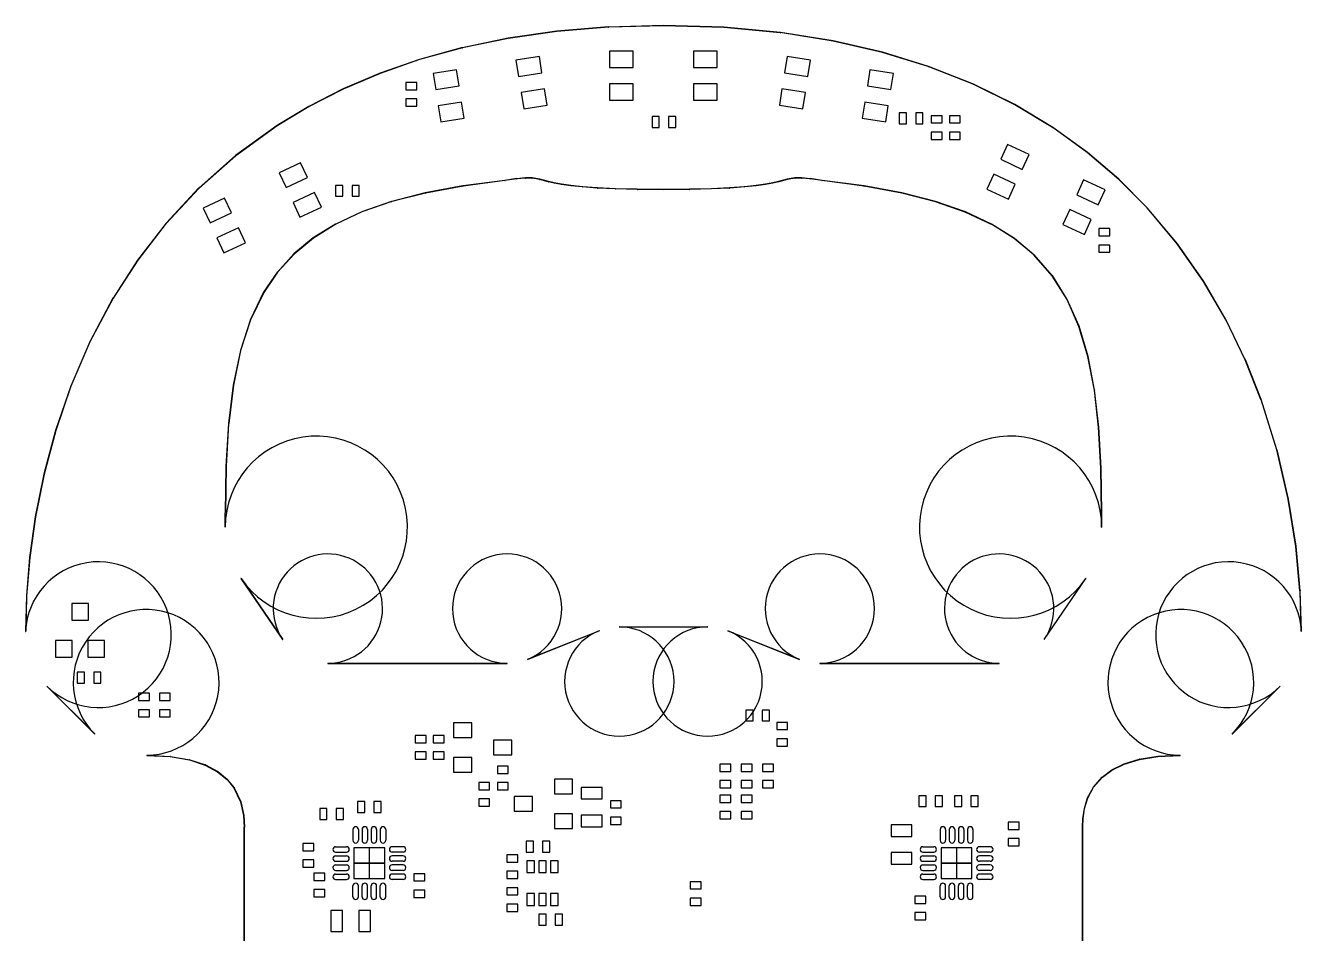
# Model space of a CAD drawing. Extents: x 69.6 to 139.6, y -158 to -61.
# Drawn here: x 69.6 to 139.6, y -110.9 to -61 of the extents above; entities that cross this region are included whole.
import ezdxf

# ---------------------------------------------------------------- set-up
doc = ezdxf.new("R2010")
doc.units = 0
doc.header["$MEASUREMENT"] = 0
doc.layers.add('BLACK', color=250, linetype='CONTINUOUS')

msp = doc.modelspace()

# ---------------------------------------------------------------- linework, layer by layer
at = {"layer": 'BLACK'}
for p, q in [((98.737, -61.3398), (96.065, -61.7249)), ((98.7384, -61.3497), (96.0664, -61.7348)), ((101.577, -61.1054), (98.7378, -61.3438)), ((101.578, -61.1153), (98.7386, -61.3537)), ((104.588, -61.0251), (101.577, -61.1091)), ((104.588, -61.035), (101.578, -61.1191)), ((107.898, -61.1247), (104.588, -61.0265)), ((107.898, -61.1347), (104.588, -61.0365)), ((110.999, -61.4201), (107.897, -61.1324)), ((111, -61.4101), (107.898, -61.1224)), ((113.898, -61.8801), (110.999, -61.4157)), ((113.9, -61.8703), (111, -61.4059)), ((93.5533, -62.2407), (91.2002, -62.8889)), ((93.5559, -62.2504), (91.2028, -62.8985)), ((96.0642, -61.722), (93.5539, -62.2419)), ((96.0662, -61.7318), (93.5559, -62.2517)), ((116.603, -62.5014), (113.898, -61.877)), ((116.605, -62.4917), (113.901, -61.8673)), ((91.1997, -62.8884), (89.0369, -63.6415)), ((91.203, -62.8978), (89.0402, -63.651)), ((97.7792, -62.7312), (96.4947, -62.9346)), ((96.4947, -62.9346), (96.6353, -63.8227)), ((97.9198, -63.6192), (97.7792, -62.7312)), ((102.924, -62.4263), (101.624, -62.4263)), ((101.624, -62.4263), (101.624, -63.3254)), ((102.924, -63.3254), (102.924, -62.4263)), ((107.526, -62.4263), (106.226, -62.4263)), ((106.226, -62.4263), (106.226, -63.3254)), ((107.526, -63.3254), (107.526, -62.4263)), ((111.371, -62.7312), (111.23, -63.6192)), ((112.655, -62.9346), (111.371, -62.7312)), ((112.515, -63.8227), (112.655, -62.9346)), ((119.119, -63.278), (116.603, -62.4993)), ((119.122, -63.2684), (116.606, -62.4898)), ((89.0364, -63.6413), (87.0165, -64.5028)), ((89.0404, -63.6505), (87.0204, -64.512)), ((93.2333, -63.4511), (91.9489, -63.6546)), ((91.9489, -63.6546), (92.0895, -64.5427)), ((93.374, -64.3392), (93.2333, -63.4511)), ((96.6353, -63.8227), (97.9198, -63.6192)), ((101.624, -63.3254), (102.924, -63.3254)), ((106.226, -63.3254), (107.526, -63.3254)), ((111.23, -63.6192), (112.515, -63.8227)), ((115.917, -63.4511), (115.776, -64.3392)), ((117.201, -63.6546), (115.917, -63.4511)), ((117.06, -64.5427), (117.201, -63.6546)), ((121.588, -64.2535), (119.119, -63.2759)), ((121.592, -64.2442), (119.123, -63.2666)), ((91.0497, -64.151), (90.4503, -64.151)), ((90.4503, -64.151), (90.4503, -64.5498)), ((91.0497, -64.5498), (91.0497, -64.151)), ((92.0895, -64.5427), (93.374, -64.3392)), ((102.924, -64.2246), (101.624, -64.2246)), ((101.624, -64.2246), (101.624, -65.1237)), ((102.924, -65.1237), (102.924, -64.2246)), ((107.526, -64.2246), (106.226, -64.2246)), ((106.226, -64.2246), (106.226, -65.1237)), ((107.526, -65.1237), (107.526, -64.2246)), ((115.776, -64.3392), (117.06, -64.5427)), ((123.86, -65.375), (121.588, -64.2524)), ((123.864, -65.366), (121.593, -64.2434)), ((87.0156, -64.5018), (85.1345, -65.4644)), ((87.0202, -64.5107), (85.1391, -65.4733)), ((90.4503, -64.5498), (91.0497, -64.5498)), ((91.0497, -65.0502), (90.4503, -65.0502)), ((90.4503, -65.0502), (90.4503, -65.449)), ((91.0497, -65.449), (91.0497, -65.0502)), ((98.0605, -64.5073), (96.776, -64.7108)), ((96.776, -64.7108), (96.9167, -65.5989)), ((98.2011, -65.3954), (98.0605, -64.5073)), ((111.09, -64.5073), (110.949, -65.3954)), ((112.374, -64.7108), (111.09, -64.5073)), ((112.233, -65.5989), (112.374, -64.7108)), ((85.1333, -65.4631), (83.3858, -66.5172)), ((85.1385, -65.4716), (83.391, -66.5258)), ((90.4503, -65.449), (91.0497, -65.449)), ((93.5147, -65.2273), (92.2302, -65.4308)), ((92.2302, -65.4308), (92.3708, -66.3188)), ((93.6553, -66.1154), (93.5147, -65.2273)), ((96.9167, -65.5989), (98.2011, -65.3954)), ((101.624, -65.1237), (102.924, -65.1237)), ((106.226, -65.1237), (107.526, -65.1237)), ((110.949, -65.3954), (112.233, -65.5989)), ((115.635, -65.2273), (115.495, -66.1154)), ((116.92, -65.4308), (115.635, -65.2273)), ((116.779, -66.3188), (116.92, -65.4308)), ((125.941, -66.6282), (123.86, -65.3732)), ((125.946, -66.6196), (123.865, -65.3646)), ((92.3708, -66.3188), (93.6553, -66.1154)), ((104.36, -66.0203), (103.961, -66.0203)), ((103.961, -66.0203), (103.961, -66.6197)), ((104.36, -66.6197), (104.36, -66.0203)), ((105.259, -66.0203), (104.86, -66.0203)), ((104.86, -66.0203), (104.86, -66.6197)), ((105.259, -66.6197), (105.259, -66.0203)), ((115.495, -66.1154), (116.779, -66.3188)), ((117.526, -65.8253), (117.526, -66.4247)), ((117.925, -65.8253), (117.526, -65.8253)), ((117.526, -66.4247), (117.925, -66.4247)), ((117.925, -66.4247), (117.925, -65.8253)), ((118.425, -65.8253), (118.425, -66.4247)), ((118.824, -65.8253), (118.425, -65.8253)), ((118.425, -66.4247), (118.824, -66.4247)), ((118.824, -66.4247), (118.824, -65.8253)), ((119.875, -65.976), (119.275, -65.976)), ((119.275, -65.976), (119.275, -66.3748)), ((119.275, -66.3748), (119.875, -66.3748)), ((119.875, -66.3748), (119.875, -65.976)), ((120.875, -65.976), (120.275, -65.976)), ((120.275, -65.976), (120.275, -66.3748)), ((120.275, -66.3748), (120.875, -66.3748)), ((120.875, -66.3748), (120.875, -65.976)), ((83.3838, -66.515), (81.1117, -68.1657)), ((83.3897, -66.5231), (81.1176, -68.1738)), ((103.961, -66.6197), (104.36, -66.6197)), ((104.86, -66.6197), (105.259, -66.6197)), ((119.875, -66.8752), (119.275, -66.8752)), ((119.275, -66.8752), (119.275, -67.274)), ((119.875, -67.274), (119.875, -66.8752)), ((120.875, -66.8752), (120.275, -66.8752)), ((120.275, -66.8752), (120.275, -67.274)), ((120.875, -67.274), (120.875, -66.8752)), ((127.839, -67.9988), (125.942, -66.6254)), ((127.845, -67.9907), (125.948, -66.6173)), ((119.275, -67.274), (119.875, -67.274)), ((120.275, -67.274), (120.875, -67.274)), ((123.47, -67.5553), (123.09, -68.3702)), ((124.649, -68.1049), (123.47, -67.5553)), ((81.1095, -68.1636), (79.0867, -69.9595)), ((81.1161, -68.1711), (79.0933, -69.967)), ((84.6799, -68.5553), (83.5013, -69.1049)), ((85.0599, -69.3702), (84.6799, -68.5553)), ((123.09, -68.3702), (124.269, -68.9198)), ((124.269, -68.9198), (124.649, -68.1049)), ((129.564, -69.4726), (127.841, -67.9961)), ((129.57, -69.465), (127.848, -67.9885)), ((83.5013, -69.1049), (83.8813, -69.9198)), ((122.71, -69.1851), (122.33, -70)), ((123.889, -69.7347), (122.71, -69.1851)), ((79.0846, -69.9581), (77.3003, -71.8783)), ((79.092, -69.965), (77.3076, -71.8852)), ((83.8813, -69.9198), (85.0599, -69.3702)), ((86.601, -69.8003), (86.601, -70.3997)), ((86.9998, -69.8003), (86.601, -69.8003)), ((86.9998, -70.3997), (86.9998, -69.8003)), ((87.5002, -69.8003), (87.5002, -70.3997)), ((87.899, -69.8003), (87.5002, -69.8003)), ((87.899, -70.3997), (87.899, -69.8003)), ((93.5876, -69.8281), (91.5204, -70.2112)), ((93.5894, -69.8379), (91.5222, -70.221)), ((95.8886, -69.527), (93.5881, -69.8299)), ((95.8899, -69.5369), (93.5894, -69.8398)), ((96.5471, -69.4315), (95.8888, -69.5287)), ((96.5486, -69.4414), (95.8902, -69.5386)), ((97.0233, -69.3885), (96.5475, -69.4318)), ((97.0242, -69.3985), (96.5484, -69.4418)), ((97.3756, -69.4018), (97.0238, -69.3988)), ((97.3757, -69.3918), (97.0239, -69.3888)), ((97.7975, -69.4729), (97.3749, -69.4014)), ((97.7992, -69.4631), (97.3765, -69.3916)), ((98.2689, -69.597), (97.7972, -69.4724)), ((98.2715, -69.5873), (97.7997, -69.4627)), ((98.5849, -69.6701), (98.2692, -69.5966)), ((98.5872, -69.6603), (98.2714, -69.5869)), ((98.9872, -69.7451), (98.5852, -69.6698)), ((98.9891, -69.7353), (98.587, -69.66)), ((99.5002, -69.8189), (98.9874, -69.745)), ((99.5016, -69.809), (98.9889, -69.7351)), ((100.149, -69.8879), (99.5004, -69.8186)), ((100.15, -69.8779), (99.5015, -69.8087)), ((100.957, -69.9479), (100.149, -69.8871)), ((100.958, -69.9379), (100.15, -69.8771)), ((101.95, -69.9954), (100.957, -69.9468)), ((101.95, -69.9854), (100.958, -69.9368)), ((103.152, -70.016), (101.95, -69.9846)), ((103.152, -70.026), (101.95, -69.9945)), ((107.226, -69.9846), (106.024, -70.016)), ((107.226, -69.9945), (106.024, -70.026)), ((108.219, -69.9368), (107.226, -69.9854)), ((108.219, -69.9468), (107.227, -69.9954)), ((109.027, -69.8771), (108.219, -69.9379)), ((109.028, -69.8871), (108.22, -69.9479)), ((109.675, -69.8087), (109.027, -69.8779)), ((109.676, -69.8186), (109.028, -69.8879)), ((110.188, -69.7351), (109.675, -69.809)), ((110.189, -69.745), (109.676, -69.8189)), ((110.589, -69.66), (110.187, -69.7353)), ((110.591, -69.6698), (110.189, -69.7451)), ((110.905, -69.5869), (110.589, -69.6603)), ((110.907, -69.5966), (110.592, -69.6701)), ((111.377, -69.4627), (110.905, -69.5873)), ((111.379, -69.4724), (110.908, -69.597)), ((111.8, -69.3916), (111.377, -69.4631)), ((111.802, -69.4014), (111.379, -69.4729)), ((112.153, -69.3888), (111.801, -69.3918)), ((112.153, -69.3988), (111.801, -69.4018)), ((112.628, -69.4418), (112.152, -69.3985)), ((112.629, -69.4318), (112.153, -69.3885)), ((113.286, -69.5386), (112.628, -69.4414)), ((113.288, -69.5287), (112.629, -69.4315)), ((115.592, -69.8405), (113.287, -69.537)), ((115.593, -69.8306), (113.288, -69.5271)), ((117.663, -70.2227), (115.592, -69.8388)), ((117.665, -70.2129), (115.594, -69.829)), ((122.33, -70), (123.509, -70.5496)), ((123.509, -70.5496), (123.889, -69.7347)), ((127.641, -69.5004), (127.261, -70.3153)), ((128.82, -70.05), (127.641, -69.5004)), ((131.12, -71.0368), (129.565, -69.4705)), ((131.127, -71.0298), (129.572, -69.4635)), ((80.5087, -70.5004), (79.33, -71.05)), ((80.8887, -71.3153), (80.5087, -70.5004)), ((85.44, -70.1851), (84.2613, -70.7347)), ((85.82, -71), (85.44, -70.1851)), ((86.601, -70.3997), (86.9998, -70.3997)), ((87.5002, -70.3997), (87.899, -70.3997)), ((89.6738, -70.6824), (88.039, -71.2517)), ((89.6771, -70.6918), (88.0423, -71.2611)), ((91.5197, -70.2101), (89.6747, -70.6839)), ((91.5222, -70.2198), (89.6772, -70.6935)), ((104.588, -70.0277), (103.152, -70.0152)), ((104.588, -70.0377), (103.152, -70.0252)), ((106.024, -70.0152), (104.588, -70.0277)), ((106.024, -70.0252), (104.588, -70.0377)), ((119.511, -70.6966), (117.663, -70.2221)), ((119.513, -70.6869), (117.665, -70.2124)), ((121.148, -71.2659), (119.511, -70.6958)), ((121.151, -71.2565), (119.514, -70.6863)), ((127.261, -70.3153), (128.44, -70.8649)), ((128.44, -70.8649), (128.82, -70.05)), ((79.33, -71.05), (79.7101, -71.8649)), ((79.7101, -71.8649), (80.8887, -71.3153)), ((84.2613, -70.7347), (84.6413, -71.5496)), ((84.6413, -71.5496), (85.82, -71)), ((88.0377, -71.2499), (86.6019, -71.9225)), ((88.0419, -71.259), (86.6061, -71.9316)), ((122.585, -71.9387), (121.148, -71.2652)), ((122.59, -71.9296), (121.152, -71.2561)), ((126.881, -71.1302), (126.501, -71.9451)), ((128.06, -71.6798), (126.881, -71.1302)), ((132.778, -73.0145), (131.122, -71.0346)), ((132.785, -73.0081), (131.13, -71.0282)), ((77.2983, -71.8772), (75.7375, -73.8965)), ((77.3062, -71.8833), (75.7455, -73.9026)), ((86.6006, -71.9212), (85.3716, -72.6861)), ((86.6058, -71.9296), (85.3769, -72.6946)), ((123.835, -72.7209), (122.586, -71.9371)), ((123.841, -72.7125), (122.591, -71.9286)), ((126.501, -71.9451), (127.68, -72.4947)), ((127.68, -72.4947), (128.06, -71.6798)), ((81.2687, -72.1302), (80.0901, -72.6798)), ((80.0901, -72.6798), (80.4701, -73.4947)), ((81.6487, -72.9451), (81.2687, -72.1302)), ((85.3703, -72.6854), (84.3109, -73.5619)), ((85.3767, -72.6931), (84.3172, -73.5696)), ((124.91, -73.6179), (123.836, -72.7193)), ((124.917, -73.6102), (123.842, -72.7116)), ((129.075, -72.176), (128.475, -72.176)), ((128.475, -72.176), (128.475, -72.5748)), ((128.475, -72.5748), (129.075, -72.5748)), ((129.075, -72.5748), (129.075, -72.176)), ((80.4701, -73.4947), (81.6487, -72.9451)), ((129.075, -73.0752), (128.475, -73.0752)), ((128.475, -73.0752), (128.475, -73.474)), ((128.475, -73.474), (129.075, -73.474)), ((129.075, -73.474), (129.075, -73.0752)), ((134.219, -75.0777), (132.779, -73.0128)), ((134.228, -75.0719), (132.787, -73.0071)), ((75.7364, -73.8962), (74.3862, -75.9913)), ((75.7448, -73.9016), (74.3946, -75.9967)), ((84.3091, -73.5611), (83.408, -74.5549)), ((84.3165, -73.5678), (83.4154, -74.5616)), ((125.914, -74.7622), (124.911, -73.6162)), ((125.922, -74.7556), (124.918, -73.6096)), ((83.4067, -74.5547), (82.6511, -75.6707)), ((83.415, -74.5603), (82.6594, -75.6763)), ((126.732, -76.0665), (125.915, -74.7601)), ((126.74, -76.0612), (125.924, -74.7548)), ((135.455, -77.2055), (134.221, -75.0763)), ((135.464, -77.2004), (134.23, -75.0713)), ((74.3844, -75.9908), (73.1132, -78.3915)), ((74.3932, -75.9954), (73.1221, -78.3962)), ((82.6495, -75.6707), (81.9281, -77.1695)), ((82.6585, -75.675), (81.9371, -77.1739)), ((127.38, -77.5403), (126.732, -76.0652)), ((127.389, -77.5362), (126.742, -76.0612)), ((81.9265, -77.1695), (81.3768, -78.8614)), ((81.936, -77.1726), (81.3863, -78.8645)), ((127.873, -79.1935), (127.38, -77.5396)), ((127.883, -79.1907), (127.39, -77.5367)), ((136.501, -79.372), (135.458, -77.2037)), ((136.51, -79.3677), (135.467, -77.1993)), ((73.1106, -78.3907), (72.0677, -80.8239)), ((73.1198, -78.3946), (72.0769, -80.8279)), ((81.3751, -78.8616), (80.9824, -80.7581)), ((81.3849, -78.8636), (80.9922, -80.7601)), ((128.228, -81.0348), (127.873, -79.1929)), ((128.238, -81.0329), (127.883, -79.1911)), ((137.369, -81.5547), (136.504, -79.3704)), ((137.378, -81.5511), (136.513, -79.3667)), ((72.0658, -80.8236), (71.2328, -83.2565)), ((72.0752, -80.8268), (71.2422, -83.2598)), ((80.9811, -80.7582), (80.7219, -82.8688)), ((80.991, -80.7594), (80.7318, -82.87)), ((128.461, -83.073), (128.229, -81.0342)), ((128.471, -83.0718), (128.239, -81.0331)), ((138.238, -84.3182), (137.372, -81.5534)), ((138.248, -84.3152), (137.381, -81.5504)), ((71.2304, -83.2562), (70.5916, -85.657)), ((71.24, -83.2588), (70.6013, -85.6595)), ((80.7204, -82.8691), (80.5816, -85.2049)), ((80.7304, -82.8696), (80.5916, -85.2055)), ((128.589, -85.3171), (128.463, -83.0725)), ((128.599, -85.3165), (128.473, -83.072)), ((138.865, -87.021), (138.241, -84.317)), ((138.875, -87.0187), (138.251, -84.3147)), ((80.5788, -85.205), (80.5384, -87.776)), ((80.5887, -85.2051), (80.5484, -87.7762)), ((128.629, -87.7761), (128.591, -85.3168)), ((128.639, -87.776), (128.601, -85.3167)), ((70.5894, -85.6567), (70.1229, -87.9914)), ((70.5992, -85.6587), (70.1327, -87.9934)), ((139.283, -89.6133), (138.868, -87.0201)), ((139.293, -89.6118), (138.878, -87.0185)), ((70.1216, -87.9915), (69.8113, -90.2279)), ((70.1315, -87.9929), (69.8212, -90.2292)), ((80.537, -88.5614), (80.537, -87.7761)), ((80.547, -88.5614), (80.547, -87.7761)), ((128.629, -88.5614), (128.629, -87.7761)), ((128.639, -88.5614), (128.639, -87.7761)), ((69.8104, -90.228), (69.6373, -92.3332)), ((69.8204, -90.2289), (69.6473, -92.334)), ((139.511, -92.0479), (139.285, -89.6128)), ((139.521, -92.047), (139.295, -89.6119)), ((81.4062, -91.385), (83.6931, -94.7248)), ((81.4145, -91.3794), (83.7013, -94.7192)), ((125.475, -94.7192), (127.762, -91.3794)), ((125.483, -94.7249), (127.77, -91.385)), ((69.6356, -92.3334), (69.5847, -94.2747)), ((69.6456, -92.3337), (69.5947, -94.275)), ((139.583, -94.275), (139.513, -92.0474)), ((139.593, -94.2747), (139.523, -92.0471)), ((72.1178, -92.7518), (72.1178, -93.6662)), ((73.0322, -92.7518), (72.1178, -92.7518)), ((73.0322, -93.6662), (73.0322, -92.7518)), ((72.1178, -93.6662), (73.0322, -93.6662)), ((97.1228, -95.8128), (101.05, -94.242)), ((97.1265, -95.822), (101.054, -94.2513)), ((102.166, -94.027), (107.011, -94.027)), ((102.166, -94.037), (107.011, -94.037)), ((108.123, -94.2513), (112.05, -95.822)), ((108.127, -94.242), (112.054, -95.8128)), ((71.2288, -94.7838), (71.2288, -95.6982)), ((72.1432, -94.7838), (71.2288, -94.7838)), ((72.1432, -95.6982), (72.1432, -94.7838)), ((73.0068, -94.7838), (73.0068, -95.6982)), ((73.9212, -94.7838), (73.0068, -94.7838)), ((73.9212, -95.6982), (73.9212, -94.7838)), ((71.2288, -95.6982), (72.1432, -95.6982)), ((73.0068, -95.6982), (73.9212, -95.6982)), ((72.8248, -96.5253), (72.426, -96.5253)), ((72.426, -96.5253), (72.426, -97.1247)), ((72.8248, -97.1247), (72.8248, -96.5253)), ((73.724, -96.5253), (73.3252, -96.5253)), ((73.3252, -96.5253), (73.3252, -97.1247)), ((73.724, -97.1247), (73.724, -96.5253)), ((86.1726, -96.027), (96.0105, -96.027)), ((86.1726, -96.037), (96.0105, -96.037)), ((113.166, -96.027), (123.004, -96.027)), ((113.166, -96.037), (123.004, -96.037)), ((70.752, -97.293), (73.3717, -99.9127)), ((70.759, -97.2859), (73.3788, -99.9057)), ((72.426, -97.1247), (72.8248, -97.1247)), ((73.3252, -97.1247), (73.724, -97.1247)), ((135.798, -99.9057), (138.417, -97.2859)), ((135.805, -99.9127), (138.425, -97.293)), ((76.3797, -97.681), (75.7803, -97.681)), ((75.7803, -97.681), (75.7803, -98.0798)), ((76.3797, -98.0798), (76.3797, -97.681)), ((77.5297, -97.681), (76.9303, -97.681)), ((76.9303, -97.681), (76.9303, -98.0798)), ((77.5297, -98.0798), (77.5297, -97.681)), ((75.7803, -98.0798), (76.3797, -98.0798)), ((76.3797, -98.5802), (75.7803, -98.5802)), ((75.7803, -98.5802), (75.7803, -98.979)), ((76.3797, -98.979), (76.3797, -98.5802)), ((76.9303, -98.0798), (77.5297, -98.0798)), ((77.5297, -98.5802), (76.9303, -98.5802)), ((76.9303, -98.5802), (76.9303, -98.979)), ((77.5297, -98.979), (77.5297, -98.5802)), ((109.101, -98.6003), (109.101, -99.1997)), ((109.5, -98.6003), (109.101, -98.6003)), ((109.5, -99.1997), (109.5, -98.6003)), ((110, -98.6003), (110, -99.1997)), ((110.399, -98.6003), (110, -98.6003)), ((110.399, -99.1997), (110.399, -98.6003)), ((75.7803, -98.979), (76.3797, -98.979)), ((76.9303, -98.979), (77.5297, -98.979)), ((94.0706, -99.3075), (93.0698, -99.3075)), ((93.0698, -99.3075), (93.0698, -100.108)), ((94.0706, -100.108), (94.0706, -99.3075)), ((109.101, -99.1997), (109.5, -99.1997)), ((110, -99.1997), (110.399, -99.1997)), ((111.4, -99.276), (110.8, -99.276)), ((110.8, -99.276), (110.8, -99.6748)), ((111.4, -99.6748), (111.4, -99.276)), ((91.5597, -100.001), (90.9603, -100.001)), ((90.9603, -100.001), (90.9603, -100.4)), ((91.5597, -100.4), (91.5597, -100.001)), ((92.5497, -100.001), (91.9503, -100.001)), ((91.9503, -100.001), (91.9503, -100.4)), ((92.5497, -100.4), (92.5497, -100.001)), ((93.0698, -100.108), (94.0706, -100.108)), ((110.8, -99.6748), (111.4, -99.6748)), ((90.9603, -100.4), (91.5597, -100.4)), ((91.9503, -100.4), (92.5497, -100.4)), ((96.2702, -100.26), (95.2694, -100.26)), ((95.2694, -100.26), (95.2694, -101.06)), ((96.2702, -101.06), (96.2702, -100.26)), ((111.4, -100.175), (110.8, -100.175)), ((110.8, -100.175), (110.8, -100.574)), ((110.8, -100.574), (111.4, -100.574)), ((111.4, -100.574), (111.4, -100.175)), ((76.2448, -101.086), (77.5294, -101.151)), ((76.2454, -101.076), (77.5299, -101.141)), ((77.5287, -101.152), (78.59, -101.336)), ((77.5304, -101.142), (78.5917, -101.326)), ((78.5891, -101.336), (79.4481, -101.62)), ((78.5923, -101.327), (79.4513, -101.611)), ((91.5597, -100.9), (90.9603, -100.9)), ((90.9603, -100.9), (90.9603, -101.299)), ((90.9603, -101.299), (91.5597, -101.299)), ((91.5597, -101.299), (91.5597, -100.9)), ((92.5497, -100.9), (91.9503, -100.9)), ((91.9503, -100.9), (91.9503, -101.299)), ((91.9503, -101.299), (92.5497, -101.299)), ((92.5497, -101.299), (92.5497, -100.9)), ((94.0706, -101.212), (93.0698, -101.212)), ((93.0698, -101.212), (93.0698, -102.013)), ((94.0706, -102.013), (94.0706, -101.212)), ((95.2694, -101.06), (96.2702, -101.06)), ((129.859, -101.556), (130.695, -101.3)), ((129.862, -101.566), (130.698, -101.31)), ((130.696, -101.3), (131.713, -101.135)), ((130.697, -101.31), (131.715, -101.145)), ((131.714, -101.134), (132.931, -101.076)), ((131.714, -101.144), (132.932, -101.086)), ((79.4471, -101.621), (80.1254, -101.984)), ((79.4518, -101.612), (80.1301, -101.976)), ((80.1242, -101.984), (80.6428, -102.409)), ((80.1306, -101.977), (80.6491, -102.401)), ((93.0698, -102.013), (94.0706, -102.013)), ((96.0747, -101.676), (95.4753, -101.676)), ((95.4753, -101.676), (95.4753, -102.075)), ((95.4753, -102.075), (96.0747, -102.075)), ((96.0747, -102.075), (96.0747, -101.676)), ((108.275, -101.576), (107.675, -101.576)), ((107.675, -101.576), (107.675, -101.975)), ((107.675, -101.975), (108.275, -101.975)), ((108.275, -101.975), (108.275, -101.576)), ((109.45, -101.576), (108.85, -101.576)), ((108.85, -101.576), (108.85, -101.975)), ((108.85, -101.975), (109.45, -101.975)), ((109.45, -101.975), (109.45, -101.576)), ((110.625, -101.576), (110.025, -101.576)), ((110.025, -101.576), (110.025, -101.975)), ((110.025, -101.975), (110.625, -101.975)), ((110.625, -101.975), (110.625, -101.576)), ((128.661, -102.275), (129.186, -101.887)), ((128.667, -102.283), (129.192, -101.895)), ((129.187, -101.886), (129.859, -101.557)), ((129.191, -101.895), (129.863, -101.566)), ((80.6418, -102.408), (81.0216, -102.874)), ((80.6495, -102.402), (81.0293, -102.868)), ((81.0207, -102.873), (81.3886, -103.641)), ((81.0297, -102.869), (81.3976, -103.637)), ((95.0497, -102.576), (94.4503, -102.576)), ((94.4503, -102.576), (94.4503, -102.975)), ((95.0497, -102.975), (95.0497, -102.576)), ((96.0747, -102.575), (95.4753, -102.575)), ((95.4753, -102.575), (95.4753, -102.974)), ((96.0747, -102.974), (96.0747, -102.575)), ((99.6002, -102.397), (98.5994, -102.397)), ((98.5994, -102.397), (98.5994, -103.198)), ((99.6002, -103.198), (99.6002, -102.397)), ((101.222, -102.846), (100.079, -102.846)), ((100.079, -102.846), (100.079, -103.481)), ((101.222, -103.481), (101.222, -102.846)), ((108.275, -102.475), (107.675, -102.475)), ((107.675, -102.475), (107.675, -102.874)), ((107.675, -102.874), (108.275, -102.874)), ((108.275, -102.874), (108.275, -102.475)), ((109.45, -102.475), (108.85, -102.475)), ((108.85, -102.475), (108.85, -102.874)), ((108.85, -102.874), (109.45, -102.874)), ((109.45, -102.874), (109.45, -102.475)), ((110.625, -102.475), (110.025, -102.475)), ((110.025, -102.475), (110.025, -102.874)), ((110.025, -102.874), (110.625, -102.874)), ((110.625, -102.874), (110.625, -102.475)), ((127.861, -103.412), (128.174, -102.828)), ((127.87, -103.417), (128.183, -102.832)), ((128.175, -102.826), (128.66, -102.276)), ((128.182, -102.833), (128.668, -102.282)), ((94.4503, -102.975), (95.0497, -102.975)), ((95.0497, -103.475), (94.4503, -103.475)), ((94.4503, -103.475), (94.4503, -103.874)), ((95.0497, -103.874), (95.0497, -103.475)), ((95.4753, -102.974), (96.0747, -102.974)), ((97.4006, -103.35), (96.3998, -103.35)), ((96.3998, -103.35), (96.3998, -104.15)), ((97.4006, -104.15), (97.4006, -103.35)), ((98.5994, -103.198), (99.6002, -103.198)), ((100.079, -103.481), (101.222, -103.481)), ((102.275, -103.576), (101.675, -103.576)), ((101.675, -103.576), (101.675, -103.975)), ((102.275, -103.975), (102.275, -103.576)), ((108.275, -103.276), (107.675, -103.276)), ((107.675, -103.276), (107.675, -103.675)), ((108.275, -103.675), (108.275, -103.276)), ((109.45, -103.276), (108.85, -103.276)), ((108.85, -103.276), (108.85, -103.675)), ((109.45, -103.675), (109.45, -103.276)), ((118.601, -103.3), (118.601, -103.9)), ((119, -103.3), (118.601, -103.3)), ((119, -103.9), (119, -103.3)), ((119.5, -103.3), (119.5, -103.9)), ((119.899, -103.3), (119.5, -103.3)), ((119.899, -103.9), (119.899, -103.3)), ((120.95, -103.3), (120.551, -103.3)), ((120.551, -103.3), (120.551, -103.9)), ((120.95, -103.9), (120.95, -103.3)), ((121.849, -103.3), (121.45, -103.3)), ((121.45, -103.3), (121.45, -103.9)), ((121.849, -103.9), (121.849, -103.3)), ((127.682, -103.998), (127.861, -103.413)), ((127.692, -104), (127.87, -103.416)), ((81.3876, -103.64), (81.5487, -104.386)), ((81.3974, -103.638), (81.5585, -104.384)), ((85.726, -104), (85.726, -104.6)), ((86.1248, -104), (85.726, -104)), ((86.1248, -104.6), (86.1248, -104)), ((86.6252, -104), (86.6252, -104.6)), ((87.024, -104), (86.6252, -104)), ((87.024, -104.6), (87.024, -104)), ((87.801, -103.625), (87.801, -104.225)), ((88.1998, -103.625), (87.801, -103.625)), ((87.801, -104.225), (88.1998, -104.225)), ((88.1998, -104.225), (88.1998, -103.625)), ((88.7002, -103.625), (88.7002, -104.225)), ((89.099, -103.625), (88.7002, -103.625)), ((88.7002, -104.225), (89.099, -104.225)), ((89.099, -104.225), (89.099, -103.625)), ((94.4503, -103.874), (95.0497, -103.874)), ((96.3998, -104.15), (97.4006, -104.15)), ((99.6002, -104.302), (98.5994, -104.302)), ((98.5994, -104.302), (98.5994, -105.103)), ((99.6002, -105.103), (99.6002, -104.302)), ((101.675, -103.975), (102.275, -103.975)), ((107.675, -103.675), (108.275, -103.675)), ((108.275, -104.175), (107.675, -104.175)), ((107.675, -104.175), (107.675, -104.574)), ((108.275, -104.574), (108.275, -104.175)), ((108.85, -103.675), (109.45, -103.675)), ((109.45, -104.175), (108.85, -104.175)), ((108.85, -104.175), (108.85, -104.574)), ((109.45, -104.574), (109.45, -104.175)), ((118.601, -103.9), (119, -103.9)), ((119.5, -103.9), (119.899, -103.9)), ((120.551, -103.9), (120.95, -103.9)), ((121.45, -103.9), (121.849, -103.9)), ((127.602, -104.549), (127.682, -103.998)), ((127.612, -104.55), (127.692, -104)), ((81.5476, -104.385), (81.5838, -105.032)), ((81.5576, -104.384), (81.5938, -105.032)), ((85.726, -104.6), (86.1248, -104.6)), ((86.6252, -104.6), (87.024, -104.6)), ((101.222, -104.37), (100.079, -104.37)), ((100.079, -104.37), (100.079, -105.005)), ((100.079, -105.005), (101.222, -105.005)), ((101.222, -105.005), (101.222, -104.37)), ((102.275, -104.475), (101.675, -104.475)), ((101.675, -104.475), (101.675, -104.874)), ((101.675, -104.874), (102.275, -104.874)), ((102.275, -104.874), (102.275, -104.475)), ((107.675, -104.574), (108.275, -104.574)), ((108.85, -104.574), (109.45, -104.574)), ((118.222, -104.901), (117.079, -104.901)), ((117.079, -104.901), (117.079, -105.536)), ((118.222, -105.536), (118.222, -104.901)), ((124.1, -104.751), (123.5, -104.751)), ((123.5, -104.751), (123.5, -105.15)), ((124.1, -105.15), (124.1, -104.751)), ((127.583, -105.032), (127.602, -104.549)), ((127.593, -105.032), (127.612, -104.55)), ((81.5833, -145.032), (81.5833, -105.032)), ((81.5933, -145.032), (81.5933, -105.032)), ((87.55, -105.15), (87.55, -105.75)), ((87.85, -105.15), (87.85, -105.75)), ((88.05, -105.15), (88.05, -105.75)), ((88.35, -105.15), (88.35, -105.75)), ((88.55, -105.15), (88.55, -105.75)), ((88.85, -105.15), (88.85, -105.75)), ((89.05, -105.15), (89.05, -105.75)), ((89.35, -105.15), (89.35, -105.75)), ((98.5994, -105.103), (99.6002, -105.103)), ((117.079, -105.536), (118.222, -105.536)), ((119.77, -105.15), (119.77, -105.75)), ((120.07, -105.15), (120.07, -105.75)), ((120.27, -105.15), (120.27, -105.75)), ((120.57, -105.15), (120.57, -105.75)), ((120.77, -105.15), (120.77, -105.75)), ((121.07, -105.15), (121.07, -105.75)), ((121.27, -105.15), (121.27, -105.75)), ((121.57, -105.15), (121.57, -105.75)), ((123.5, -105.15), (124.1, -105.15)), ((124.1, -105.65), (123.5, -105.65)), ((123.5, -105.65), (123.5, -106.049)), ((124.1, -106.049), (124.1, -105.65)), ((127.583, -145.032), (127.583, -105.032)), ((127.593, -145.032), (127.593, -105.032)), ((85.3997, -105.921), (84.8003, -105.921)), ((84.8003, -105.921), (84.8003, -106.32)), ((84.8003, -106.32), (85.3997, -106.32)), ((85.3997, -106.32), (85.3997, -105.921)), ((86.6, -106.1), (87.2, -106.1)), ((86.6, -106.4), (87.2, -106.4)), ((87.605, -106.155), (87.605, -107.005)), ((88.455, -106.155), (87.605, -106.155)), ((88.445, -106.155), (88.445, -107.005)), ((89.295, -106.155), (88.445, -106.155)), ((88.455, -107.005), (88.455, -106.155)), ((89.295, -107.005), (89.295, -106.155)), ((90.3, -106.1), (89.7, -106.1)), ((90.3, -106.4), (89.7, -106.4)), ((97.051, -105.8), (97.051, -106.4)), ((97.4498, -105.8), (97.051, -105.8)), ((97.051, -106.4), (97.4498, -106.4)), ((97.4498, -106.4), (97.4498, -105.8)), ((97.9502, -105.8), (97.9502, -106.4)), ((98.349, -105.8), (97.9502, -105.8)), ((97.9502, -106.4), (98.349, -106.4)), ((98.349, -106.4), (98.349, -105.8)), ((118.82, -106.1), (119.42, -106.1)), ((118.82, -106.4), (119.42, -106.4)), ((120.675, -106.155), (119.825, -106.155)), ((119.825, -106.155), (119.825, -107.005)), ((121.515, -106.155), (120.665, -106.155)), ((120.665, -106.155), (120.665, -107.005)), ((120.675, -107.005), (120.675, -106.155)), ((121.515, -107.005), (121.515, -106.155)), ((122.52, -106.1), (121.92, -106.1)), ((122.52, -106.4), (121.92, -106.4)), ((123.5, -106.049), (124.1, -106.049)), ((85.3997, -106.82), (84.8003, -106.82)), ((84.8003, -106.82), (84.8003, -107.219)), ((85.3997, -107.219), (85.3997, -106.82)), ((86.6, -106.6), (87.2, -106.6)), ((86.6, -106.9), (87.2, -106.9)), ((86.6, -107.1), (87.2, -107.1)), ((87.605, -106.995), (87.605, -107.845)), ((88.455, -106.995), (87.605, -106.995)), ((87.605, -107.005), (88.455, -107.005)), ((88.445, -106.995), (88.445, -107.845)), ((89.295, -106.995), (88.445, -106.995)), ((88.445, -107.005), (89.295, -107.005)), ((88.455, -107.845), (88.455, -106.995)), ((89.295, -107.845), (89.295, -106.995)), ((90.3, -106.6), (89.7, -106.6)), ((90.3, -106.9), (89.7, -106.9)), ((90.3, -107.1), (89.7, -107.1)), ((96.5997, -106.551), (96.0003, -106.551)), ((96.0003, -106.551), (96.0003, -106.95)), ((96.0003, -106.95), (96.5997, -106.95)), ((96.5997, -106.95), (96.5997, -106.551)), ((97.503, -106.876), (97.097, -106.876)), ((97.097, -106.876), (97.097, -107.524)), ((97.503, -107.524), (97.503, -106.876)), ((98.153, -106.876), (97.747, -106.876)), ((97.747, -106.876), (97.747, -107.524)), ((98.153, -107.524), (98.153, -106.876)), ((98.803, -106.876), (98.397, -106.876)), ((98.397, -106.876), (98.397, -107.524)), ((98.803, -107.524), (98.803, -106.876)), ((118.222, -106.425), (117.079, -106.425)), ((117.079, -106.425), (117.079, -107.06)), ((117.079, -107.06), (118.222, -107.06)), ((118.222, -107.06), (118.222, -106.425)), ((118.82, -106.6), (119.42, -106.6)), ((118.82, -106.9), (119.42, -106.9)), ((118.82, -107.1), (119.42, -107.1)), ((120.675, -106.995), (119.825, -106.995)), ((119.825, -106.995), (119.825, -107.845)), ((119.825, -107.005), (120.675, -107.005)), ((121.515, -106.995), (120.665, -106.995)), ((120.665, -106.995), (120.665, -107.845)), ((120.665, -107.005), (121.515, -107.005)), ((120.675, -107.845), (120.675, -106.995)), ((121.515, -107.845), (121.515, -106.995)), ((122.52, -106.6), (121.92, -106.6)), ((122.52, -106.9), (121.92, -106.9)), ((122.52, -107.1), (121.92, -107.1)), ((84.8003, -107.219), (85.3997, -107.219)), ((86.0097, -107.551), (85.4103, -107.551)), ((85.4103, -107.551), (85.4103, -107.95)), ((86.0097, -107.95), (86.0097, -107.551)), ((86.6, -107.4), (87.2, -107.4)), ((86.6, -107.6), (87.2, -107.6)), ((90.3, -107.4), (89.7, -107.4)), ((90.3, -107.6), (89.7, -107.6)), ((91.4897, -107.581), (90.8903, -107.581)), ((90.8903, -107.581), (90.8903, -107.98)), ((91.4897, -107.98), (91.4897, -107.581)), ((96.5997, -107.45), (96.0003, -107.45)), ((96.0003, -107.45), (96.0003, -107.849)), ((96.5997, -107.849), (96.5997, -107.45)), ((97.097, -107.524), (97.503, -107.524)), ((97.747, -107.524), (98.153, -107.524)), ((98.397, -107.524), (98.803, -107.524)), ((118.82, -107.4), (119.42, -107.4)), ((118.82, -107.6), (119.42, -107.6)), ((122.52, -107.4), (121.92, -107.4)), ((122.52, -107.6), (121.92, -107.6)), ((85.4103, -107.95), (86.0097, -107.95)), ((86.0097, -108.45), (85.4103, -108.45)), ((85.4103, -108.45), (85.4103, -108.849)), ((86.0097, -108.849), (86.0097, -108.45)), ((86.6, -107.9), (87.2, -107.9)), ((87.55, -108.85), (87.55, -108.25)), ((87.605, -107.845), (88.455, -107.845)), ((87.85, -108.85), (87.85, -108.25)), ((88.05, -108.85), (88.05, -108.25)), ((88.35, -108.85), (88.35, -108.25)), ((88.445, -107.845), (89.295, -107.845)), ((88.55, -108.85), (88.55, -108.25)), ((88.85, -108.85), (88.85, -108.25)), ((89.05, -108.85), (89.05, -108.25)), ((89.35, -108.85), (89.35, -108.25)), ((90.3, -107.9), (89.7, -107.9)), ((90.8903, -107.98), (91.4897, -107.98)), ((91.4897, -108.48), (90.8903, -108.48)), ((90.8903, -108.48), (90.8903, -108.879)), ((91.4897, -108.879), (91.4897, -108.48)), ((96.0003, -107.849), (96.5997, -107.849)), ((96.5997, -108.351), (96.0003, -108.351)), ((96.0003, -108.351), (96.0003, -108.75)), ((96.5997, -108.75), (96.5997, -108.351)), ((106.65, -108.021), (106.05, -108.021)), ((106.05, -108.021), (106.05, -108.42)), ((106.05, -108.42), (106.65, -108.42)), ((106.65, -108.42), (106.65, -108.021)), ((118.82, -107.9), (119.42, -107.9)), ((119.77, -108.85), (119.77, -108.25)), ((119.825, -107.845), (120.675, -107.845)), ((120.07, -108.85), (120.07, -108.25)), ((120.27, -108.85), (120.27, -108.25)), ((120.57, -108.85), (120.57, -108.25)), ((120.665, -107.845), (121.515, -107.845)), ((120.77, -108.85), (120.77, -108.25)), ((121.07, -108.85), (121.07, -108.25)), ((121.27, -108.85), (121.27, -108.25)), ((121.57, -108.85), (121.57, -108.25)), ((122.52, -107.9), (121.92, -107.9)), ((85.4103, -108.849), (86.0097, -108.849)), ((90.8903, -108.879), (91.4897, -108.879)), ((96.0003, -108.75), (96.5997, -108.75)), ((97.503, -108.676), (97.097, -108.676)), ((97.097, -108.676), (97.097, -109.324)), ((97.503, -109.324), (97.503, -108.676)), ((98.153, -108.676), (97.747, -108.676)), ((97.747, -108.676), (97.747, -109.324)), ((98.153, -109.324), (98.153, -108.676)), ((98.803, -108.676), (98.397, -108.676)), ((98.397, -108.676), (98.397, -109.324)), ((98.803, -109.324), (98.803, -108.676)), ((106.65, -108.92), (106.05, -108.92)), ((106.05, -108.92), (106.05, -109.319)), ((106.65, -109.319), (106.65, -108.92)), ((118.98, -108.821), (118.38, -108.821)), ((118.38, -108.821), (118.38, -109.22)), ((118.98, -109.22), (118.98, -108.821)), ((86.9805, -109.604), (86.3455, -109.604)), ((86.3455, -109.604), (86.3455, -110.747)), ((86.9805, -110.747), (86.9805, -109.604)), ((88.5045, -109.604), (87.8695, -109.604)), ((87.8695, -109.604), (87.8695, -110.747)), ((88.5045, -110.747), (88.5045, -109.604)), ((96.5997, -109.25), (96.0003, -109.25)), ((96.0003, -109.25), (96.0003, -109.649)), ((96.0003, -109.649), (96.5997, -109.649)), ((96.5997, -109.649), (96.5997, -109.25)), ((97.097, -109.324), (97.503, -109.324)), ((97.747, -109.324), (98.153, -109.324)), ((98.1498, -109.8), (97.751, -109.8)), ((97.751, -109.8), (97.751, -110.4)), ((98.1498, -110.4), (98.1498, -109.8)), ((98.397, -109.324), (98.803, -109.324)), ((99.049, -109.8), (98.6502, -109.8)), ((98.6502, -109.8), (98.6502, -110.4)), ((99.049, -110.4), (99.049, -109.8)), ((106.05, -109.319), (106.65, -109.319)), ((118.38, -109.22), (118.98, -109.22)), ((118.98, -109.72), (118.38, -109.72)), ((118.38, -109.72), (118.38, -110.119)), ((118.98, -110.119), (118.98, -109.72)), ((97.751, -110.4), (98.1498, -110.4)), ((98.6502, -110.4), (99.049, -110.4)), ((118.38, -110.119), (118.98, -110.119)), ((86.3455, -110.747), (86.9805, -110.747)), ((87.8695, -110.747), (88.5045, -110.747))]:
    msp.add_line(p, q, dxfattribs=at)
for centre, radius, start, end in [((98.7382, -61.3487), 0.005, 94.8, 274.8), ((98.7377, -61.3448), 0.005, -81.8, 98.2), ((101.577, -61.1141), 0.005, 91.6, 271.6), ((101.577, -61.1103), 0.005, -85.2, 94.8), ((104.588, -61.0315), 0.005, 448.3, 628.3), ((104.588, -61.03), 0.005, -88.4, 91.6), ((107.898, -61.1274), 0.005, 444.7, 624.7), ((107.898, -61.1297), 0.005, 268.3, 448.3), ((111, -61.4108), 0.005, 440.9, 620.9), ((110.999, -61.4151), 0.005, 264.7, 444.7), ((93.5549, -62.2468), 0.005, 101.7, 281.7), ((93.5546, -62.2455), 0.005, -74.6, 105.4), ((96.0657, -61.7298), 0.005, 98.2, 278.2), ((96.0652, -61.7269), 0.005, -78.3, 101.7), ((113.9, -61.8721), 0.005, 437, 617), ((113.899, -61.8752), 0.005, 260.9, 440.9), ((91.2015, -62.8937), 0.005, 105.4, 285.4), ((91.2013, -62.8931), 0.005, -70.8, 109.2), ((116.605, -62.4946), 0.005, 432.8, 612.8), ((116.604, -62.4966), 0.005, 257, 437), ((89.0386, -63.6463), 0.005, 109.2, 289.2), ((89.0384, -63.6459), 0.005, -66.9, 113.1), ((119.121, -63.2713), 0.005, 428.4, 608.4), ((119.12, -63.2732), 0.005, 252.8, 432.8), ((121.591, -64.2479), 0.005, 423.7, 603.7), ((121.59, -64.2489), 0.005, 248.4, 428.4), ((87.0185, -64.5074), 0.005, 113.1, 293.1), ((87.0179, -64.5063), 0.005, -62.9, 117.1), ((85.1368, -65.4689), 0.005, 117.1, 297.1), ((85.1359, -65.4673), 0.005, -58.9, 121.1), ((123.863, -65.3689), 0.005, 418.9, 598.9), ((123.862, -65.3705), 0.005, 243.7, 423.7), ((83.3884, -66.5215), 0.005, 121.1, 301.1), ((83.3867, -66.519), 0.005, -54, 126), ((125.945, -66.6214), 0.005, 414.1, 594.1), ((125.943, -66.6239), 0.005, 238.9, 418.9), ((81.1128, -68.1673), 0.005, -48.4, 131.6), ((81.1147, -68.1698), 0.005, 126, 306), ((127.844, -67.9923), 0.005, 409.4, 589.4), ((127.842, -67.9948), 0.005, 234.1, 414.1), ((79.0883, -69.9615), 0.005, -42.9, 137.1), ((79.09, -69.9632), 0.005, 131.6, 311.6), ((93.5888, -69.8348), 0.005, 97.5, 277.5), ((93.5885, -69.833), 0.005, -79.5, 100.5), ((95.8895, -69.5336), 0.005, 98.4, 278.4), ((95.8893, -69.532), 0.005, -82.5, 97.5), ((96.5479, -69.4368), 0.005, 95.2, 275.2), ((96.5479, -69.4364), 0.005, -81.6, 98.4), ((97.0238, -69.3938), 0.005, 449.5, 629.5), ((97.0238, -69.3935), 0.005, -84.8, 95.2), ((97.3757, -69.3965), 0.005, 440.4, 620.4), ((97.3757, -69.3968), 0.005, 269.5, 449.5), ((97.7984, -69.4675), 0.005, 435.2, 615.2), ((97.7984, -69.468), 0.005, 260.4, 440.4), ((98.2703, -69.5917), 0.005, 436.9, 616.9), ((98.2702, -69.5922), 0.005, 255.2, 435.2), ((98.5861, -69.6649), 0.005, 439.4, 619.4), ((98.5861, -69.6652), 0.005, 256.9, 436.9), ((98.9882, -69.7401), 0.005, 441.8, 621.8), ((98.9881, -69.7402), 0.005, 259.4, 439.4), ((99.501, -69.8136), 0.005, 443.9, 623.9), ((99.5009, -69.814), 0.005, 261.8, 441.8), ((100.149, -69.8821), 0.005, 445.7, 625.7), ((100.149, -69.8829), 0.005, 263.9, 443.9), ((100.957, -69.9418), 0.005, 447.2, 627.2), ((100.957, -69.9429), 0.005, 265.7, 445.7), ((101.95, -69.9895), 0.005, 448.5, 628.5), ((101.95, -69.9904), 0.005, 267.2, 447.2), ((107.226, -69.9904), 0.005, 92.8, 272.8), ((107.226, -69.9895), 0.005, -88.5, 91.5), ((108.219, -69.9429), 0.005, 94.3, 274.3), ((108.219, -69.9418), 0.005, -87.2, 92.8), ((109.027, -69.8829), 0.005, 96.1, 276.1), ((109.027, -69.8821), 0.005, -85.7, 94.3), ((109.676, -69.814), 0.005, 98.2, 278.2), ((109.676, -69.8136), 0.005, -83.9, 96.1), ((110.188, -69.7402), 0.005, 100.6, 280.6), ((110.188, -69.7401), 0.005, -81.8, 98.2), ((110.59, -69.6652), 0.005, 103.1, 283.1), ((110.59, -69.6649), 0.005, -79.4, 100.6), ((110.906, -69.5922), 0.005, 104.8, 284.8), ((110.906, -69.5917), 0.005, -76.9, 103.1), ((111.378, -69.468), 0.005, 99.6, 279.6), ((111.378, -69.4675), 0.005, -75.2, 104.8), ((111.801, -69.3968), 0.005, 90.5, 270.5), ((111.801, -69.3965), 0.005, -80.4, 99.6), ((112.153, -69.3935), 0.005, 444.8, 624.8), ((112.153, -69.3938), 0.005, -89.5, 90.5), ((112.629, -69.4364), 0.005, 441.6, 621.6), ((112.629, -69.4368), 0.005, 264.8, 444.8), ((113.287, -69.532), 0.005, 442.5, 622.5), ((113.287, -69.5336), 0.005, 261.6, 441.6), ((115.593, -69.8339), 0.005, 439.5, 619.5), ((115.593, -69.8355), 0.005, 262.5, 442.5), ((129.567, -69.4688), 0.005, 229.4, 409.4), ((129.569, -69.467), 0.005, 404.8, 584.8), ((89.676, -70.6887), 0.005, 104.4, 284.4), ((89.6755, -70.6871), 0.005, -70.8, 109.2), ((91.5213, -70.2161), 0.005, 100.5, 280.5), ((91.521, -70.215), 0.005, -75.6, 104.4), ((103.152, -70.0202), 0.005, 449.5, 629.5), ((103.152, -70.021), 0.005, 268.5, 448.5), ((104.588, -70.0327), 0.005, 90.5, 270.5), ((104.588, -70.0327), 0.005, 269.5, 449.5), ((106.024, -70.021), 0.005, 91.5, 271.5), ((106.024, -70.0202), 0.005, -89.5, 90.5), ((117.664, -70.2172), 0.005, 435.6, 615.6), ((117.664, -70.2178), 0.005, 259.5, 439.5), ((119.512, -70.6911), 0.005, 430.8, 610.8), ((119.512, -70.6917), 0.005, 255.6, 435.6), ((88.0406, -71.2564), 0.005, 109.2, 289.2), ((88.0398, -71.2545), 0.005, -64.9, 115.1), ((121.15, -71.2606), 0.005, 424.9, 604.9), ((121.149, -71.2612), 0.005, 250.8, 430.8), ((131.124, -71.0333), 0.005, 224.8, 404.8), ((131.126, -71.0314), 0.005, 399.9, 579.9), ((77.3022, -71.8802), 0.005, -37.7, 142.3), ((77.3039, -71.8817), 0.005, 137.1, 317.1), ((86.604, -71.927), 0.005, 115.1, 295.1), ((86.6032, -71.9254), 0.005, -58.1, 121.9), ((122.588, -71.9328), 0.005, 417.9, 597.9), ((122.588, -71.9342), 0.005, 244.9, 424.9), ((85.3743, -72.6903), 0.005, 121.9, 301.9), ((85.3735, -72.6893), 0.005, -50.4, 129.6), ((123.839, -72.7155), 0.005, 410.1, 590.1), ((123.838, -72.7167), 0.005, 237.9, 417.9), ((132.781, -73.0113), 0.005, 219.9, 399.9), ((132.783, -73.01), 0.005, 394.9, 574.9), ((75.7406, -73.8989), 0.005, -32.8, 147.2), ((75.7415, -73.8996), 0.005, 142.3, 322.3), ((84.314, -73.5657), 0.005, 129.6, 309.6), ((84.3128, -73.5644), 0.005, -42.2, 137.8), ((124.913, -73.614), 0.005, 230.1, 410.1), ((124.915, -73.6129), 0.005, 401.2, 581.2), ((83.4117, -74.5582), 0.005, 137.8, 317.8), ((83.4109, -74.5575), 0.005, -34.1, 145.9), ((125.918, -74.7589), 0.005, 221.2, 401.2), ((125.92, -74.7575), 0.005, 392, 572), ((134.224, -75.0748), 0.005, 214.9, 394.9), ((134.225, -75.0738), 0.005, 390.1, 570.1), ((74.3888, -75.9931), 0.005, -27.9, 152.1), ((74.3904, -75.994), 0.005, 147.2, 327.2), ((82.654, -75.6728), 0.005, -25.7, 154.3), ((82.6553, -75.6735), 0.005, 145.9, 325.9), ((126.736, -76.0638), 0.005, 212, 392), ((126.737, -76.0632), 0.005, 383.7, 563.7), ((81.9312, -77.1711), 0.005, -18, 162), ((81.9326, -77.1717), 0.005, 154.3, 334.3), ((127.385, -77.5382), 0.005, 376.6, 556.6), ((127.385, -77.5383), 0.005, 203.7, 383.7), ((135.459, -77.203), 0.005, 210.1, 390.1), ((135.462, -77.2015), 0.005, 385.7, 565.7), ((73.1152, -78.3926), 0.005, -23.2, 156.8), ((73.1177, -78.3938), 0.005, 152.1, 332.1), ((81.38, -78.8626), 0.005, -11.7, 168.3), ((81.3815, -78.8629), 0.005, 162, 342), ((127.878, -79.192), 0.005, 370.9, 550.9), ((127.878, -79.1921), 0.005, 196.6, 376.6), ((136.506, -79.3698), 0.005, 205.7, 385.7), ((136.509, -79.3685), 0.005, 381.6, 561.6), ((72.0705, -80.8252), 0.005, -18.9, 161.1), ((72.0723, -80.8259), 0.005, 156.8, 336.8), ((80.986, -80.7588), 0.005, -7, 173), ((80.9873, -80.7591), 0.005, 168.3, 348.3), ((128.233, -81.0338), 0.005, 190.9, 370.9), ((128.234, -81.0337), 0.005, 366.5, 546.5), ((137.374, -81.5529), 0.005, 201.6, 381.6), ((137.376, -81.5519), 0.005, 377.4, 557.4), ((71.2352, -83.2575), 0.005, -14.9, 165.1), ((71.2375, -83.2582), 0.005, 161.1, 341.1), ((80.7254, -82.8694), 0.005, -3.4, 176.6), ((80.7269, -82.8694), 0.005, 173, 353), ((128.466, -83.0724), 0.005, 186.5, 366.5), ((128.468, -83.0722), 0.005, 363.2, 543.2), ((85.5421, -88.5614), 5.0001, -145.7, -180), ((123.634, -88.5614), 5.0001, 0, -34.3), ((138.243, -84.3167), 0.005, 197.4, 377.4), ((138.246, -84.3158), 0.005, 373, 553), ((80.5837, -85.205), 0.005, -0.9, 179.1), ((80.5866, -85.2052), 0.005, 176.6, 356.6), ((128.594, -85.3168), 0.005, 183.2, 363.2), ((128.596, -85.3167), 0.005, 360.9, 540.9), ((70.5943, -85.6577), 0.005, -11.3, 168.7), ((70.5964, -85.6582), 0.005, 165.1, 345.1), ((138.87, -87.0198), 0.005, 193, 373), ((138.873, -87.0193), 0.005, 369.1, 549.1), ((70.1266, -87.9922), 0.005, -7.9, 172.1), ((70.1278, -87.9924), 0.005, 168.7, 348.7), ((80.542, -87.7761), 0.005, 360, 540), ((80.5434, -87.7761), 0.005, 179.1, 359.1), ((128.634, -87.7761), 0.005, 360, 540), ((128.634, -87.7761), 0.005, 180.9, 360.9), ((80.542, -88.5614), 0.005, 180, 360), ((128.634, -88.5614), 0.005, 180, 360), ((139.29, -89.6124), 0.005, 365.3, 545.3), ((69.8154, -90.2285), 0.005, -4.7, 175.3), ((69.8163, -90.2286), 0.005, 172.1, 352.1), ((86.1726, -93.032), 3, -90.1, -145.7), ((96.0105, -93.0319), 3.0001, -68.3, -90), ((113.166, -93.0319), 3.0001, -90.1, -111.8), ((123.004, -93.032), 3, -34.4, -90), ((139.288, -89.6126), 0.005, 189.1, 369.1), ((73.5839, -94.461), 4, 224.9, 177.3), ((135.593, -94.461), 4, 2.6, -45), ((81.4104, -91.3822), 0.005, 34.4, 214.4), ((127.766, -91.3822), 0.005, 325.6, 505.6), ((69.6406, -92.3336), 0.005, -1.5, 178.5), ((69.6423, -92.3336), 0.005, 175.3, 355.3), ((139.516, -92.0474), 0.005, 185.3, 365.3), ((139.518, -92.0472), 0.005, 361.8, 541.8), ((76.2037, -97.0807), 4.0001, -89.5, -135), ((132.973, -97.0807), 4.0001, -45.1, -90.6), ((69.5897, -94.2748), 0.005, 178.5, 358.5), ((102.166, -97.0321), 3.0001, 111.7, 90), ((101.052, -94.2466), 0.005, 291.8, 471.8), ((102.166, -94.032), 0.005, 90, 270), ((107.01, -97.0321), 3.0001, 89.9, 68.2), ((107.011, -94.032), 0.005, 270, 450), ((108.125, -94.2466), 0.005, 68.2, 248.2), ((139.588, -94.2748), 0.005, 181.8, 361.8), ((83.6972, -94.722), 0.005, 214.4, 394.4), ((125.479, -94.722), 0.005, 145.6, 325.6), ((97.1247, -95.8174), 0.005, 111.8, 291.8), ((112.052, -95.8174), 0.005, 248.2, 428.2), ((86.1726, -96.032), 0.005, 90, 270), ((96.0105, -96.032), 0.005, 270, 450), ((113.166, -96.032), 0.005, 90, 270), ((123.004, -96.032), 0.005, 270, 450), ((70.7555, -97.2895), 0.005, 45, 225), ((138.421, -97.2895), 0.005, 315, 495), ((73.3752, -99.9092), 0.005, 225, 405), ((135.801, -99.9092), 0.005, 135, 315), ((76.2451, -101.081), 0.005, 87.1, 267.1), ((77.5295, -101.147), 0.005, 80.2, 260.2), ((77.5297, -101.146), 0.005, 267.1, 447.1), ((78.5907, -101.332), 0.005, 71.7, 251.7), ((78.5909, -101.331), 0.005, 260.2, 440.2), ((130.696, -101.305), 0.005, 99.2, 279.2), ((130.696, -101.305), 0.005, 287, 467), ((131.714, -101.139), 0.005, 92.7, 272.7), ((131.714, -101.14), 0.005, 279.2, 459.2), ((132.931, -101.081), 0.005, 272.7, 452.7), ((79.4495, -101.616), 0.005, 61.8, 241.8), ((79.4497, -101.616), 0.005, 251.7, 431.7), ((80.1274, -101.981), 0.005, 50.7, 230.7), ((80.1278, -101.98), 0.005, 241.8, 421.8), ((129.189, -101.891), 0.005, 116.1, 296.1), ((129.189, -101.891), 0.005, 306.4, 486.4), ((129.861, -101.561), 0.005, 107, 287), ((129.861, -101.561), 0.005, 296.1, 476.1), ((80.6456, -102.405), 0.005, 39.2, 219.2), ((80.6459, -102.405), 0.005, 230.7, 410.7), ((81.0252, -102.871), 0.005, 25.6, 205.6), ((81.0254, -102.871), 0.005, 219.2, 399.2), ((128.179, -102.83), 0.005, 138.6, 318.6), ((128.179, -102.83), 0.005, 331.8, 511.8), ((128.664, -102.279), 0.005, 126.4, 306.4), ((128.664, -102.279), 0.005, 318.6, 498.6), ((127.865, -103.415), 0.005, 151.8, 331.8), ((127.866, -103.415), 0.005, 343, 523), ((81.3925, -103.639), 0.005, 12.2, 192.2), ((81.3931, -103.639), 0.005, 205.6, 385.6), ((127.687, -103.999), 0.005, 163, 343), ((127.687, -103.999), 0.005, 351.7, 531.7), ((81.5526, -104.385), 0.005, 3.2, 183.2), ((81.5536, -104.385), 0.005, 192.2, 372.2), ((87.7, -105.15), 0.15, 0, 180), ((88.2, -105.15), 0.15, 0, 180), ((88.7, -105.15), 0.15, 0, 180), ((89.2, -105.15), 0.15, 0, 180), ((119.92, -105.15), 0.15, 0, 180), ((120.42, -105.15), 0.15, 0, 180), ((120.92, -105.15), 0.15, 0, 180), ((121.42, -105.15), 0.15, 0, 180), ((127.607, -104.549), 0.005, 357.7, 537.7), ((127.607, -104.549), 0.005, 171.7, 351.7), ((81.5883, -105.032), 0.005, 360, 540), ((81.5888, -105.032), 0.005, 183.2, 363.2), ((127.588, -105.032), 0.005, 360, 540), ((127.588, -105.032), 0.005, 177.7, 357.7), ((86.6, -106.25), 0.15, 90, 270), ((87.2, -106.25), 0.15, 270, 450), ((87.7, -105.75), 0.15, 180, 360), ((88.2, -105.75), 0.15, 180, 360), ((88.7, -105.75), 0.15, 180, 360), ((89.2, -105.75), 0.15, 180, 360), ((89.7, -106.25), 0.15, 450, 630), ((90.3, -106.25), 0.15, 270, 450), ((118.82, -106.25), 0.15, 90, 270), ((119.42, -106.25), 0.15, 270, 450), ((119.92, -105.75), 0.15, 180, 360), ((120.42, -105.75), 0.15, 180, 360), ((120.92, -105.75), 0.15, 180, 360), ((121.42, -105.75), 0.15, 180, 360), ((121.92, -106.25), 0.15, 450, 630), ((122.52, -106.25), 0.15, 270, 450), ((86.6, -106.75), 0.15, 90, 270), ((86.6, -107.25), 0.15, 90, 270), ((87.2, -106.75), 0.15, 270, 450), ((87.2, -107.25), 0.15, 270, 450), ((89.7, -106.75), 0.15, 450, 630), ((89.7, -107.25), 0.15, 450, 630), ((90.3, -106.75), 0.15, 270, 450), ((90.3, -107.25), 0.15, 270, 450), ((118.82, -106.75), 0.15, 90, 270), ((118.82, -107.25), 0.15, 90, 270), ((119.42, -106.75), 0.15, 270, 450), ((119.42, -107.25), 0.15, 270, 450), ((121.92, -106.75), 0.15, 450, 630), ((121.92, -107.25), 0.15, 450, 630), ((122.52, -106.75), 0.15, 270, 450), ((122.52, -107.25), 0.15, 270, 450), ((86.6, -107.75), 0.15, 90, 270), ((87.2, -107.75), 0.15, 270, 450), ((89.7, -107.75), 0.15, 450, 630), ((90.3, -107.75), 0.15, 270, 450), ((118.82, -107.75), 0.15, 90, 270), ((119.42, -107.75), 0.15, 270, 450), ((121.92, -107.75), 0.15, 450, 630), ((122.52, -107.75), 0.15, 270, 450), ((87.7, -108.25), 0.15, 360, 540), ((88.2, -108.25), 0.15, 360, 540), ((88.7, -108.25), 0.15, 360, 540), ((89.2, -108.25), 0.15, 360, 540), ((119.92, -108.25), 0.15, 360, 540), ((120.42, -108.25), 0.15, 360, 540), ((120.92, -108.25), 0.15, 360, 540), ((121.42, -108.25), 0.15, 360, 540), ((87.7, -108.85), 0.15, 180, 360), ((88.2, -108.85), 0.15, 180, 360), ((88.7, -108.85), 0.15, 180, 360), ((89.2, -108.85), 0.15, 180, 360), ((119.92, -108.85), 0.15, 180, 360), ((120.42, -108.85), 0.15, 180, 360), ((120.92, -108.85), 0.15, 180, 360), ((121.42, -108.85), 0.15, 180, 360)]:
    msp.add_arc(centre, radius, start, end, dxfattribs=at)

doc.saveas('drawing.dxf')
